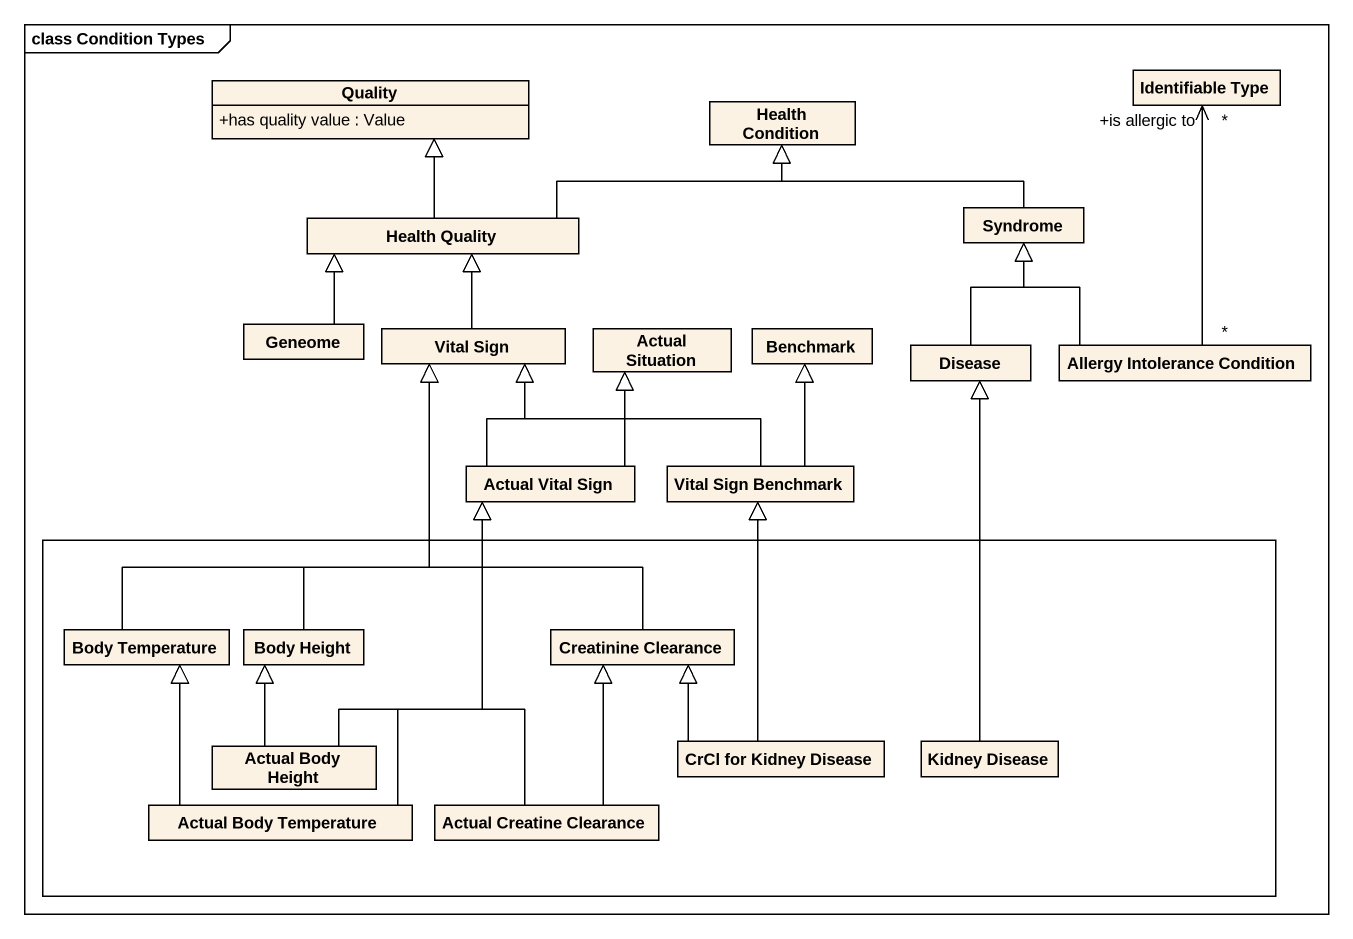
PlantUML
@startuml
mainframe class Condition Types
hide circle
hide empty members
skinparam classAttributeIconSize 0
class Quality {
  +has quality value : Value
}
class "Identifiable Type" as Identifiable_Type
class "Health Condition" as Health_Condition
class "Health Quality" as Health_Quality
class Syndrome
class Geneome
class "Vital Sign" as Vital_Sign
class "Actual Situation" as Actual_Situation
class Benchmark
class Disease
class "Allergy Intolerance Condition" as Allergy_Intolerance
class "Actual Vital Sign" as Actual_Vital_Sign
class "Vital Sign Benchmark" as Vital_Sign_Benchmark
rectangle " " as rectangle1 {
  class "Body Temperature" as Body_Temperature
  class "Body Height" as Body_Height
  class "Creatinine Clearance" as Creatinine_Clearance
  class "Actual Body Height" as Actual_Body_Height
  class "CrCl for Kidney Disease" as CrCl_for_Kidney_Disease
  class "Kidney Disease" as Kidney_Disease
  class "Actual Body Temperature" as Actual_Body_Temperature
  class "Actual Creatine Clearance" as Actual_Creatine_Clearance
}
Health_Quality -up-|> Quality
Health_Quality -right-|> Health_Condition
Syndrome -left-|> Health_Condition
Geneome -up-|> Health_Quality
Vital_Sign -up-|> Health_Quality
Disease -up-|> Syndrome
Allergy_Intolerance "*" -up-> "+is allergic to\n*" Identifiable_Type
Allergy_Intolerance -up-|> Syndrome
Actual_Vital_Sign -up-|> Vital_Sign
Actual_Vital_Sign -up-|> Actual_Situation
Vital_Sign_Benchmark -left-|> Vital_Sign
Vital_Sign_Benchmark -up-|> Benchmark
Body_Temperature -up-|> Vital_Sign
Body_Height -up-|> Vital_Sign
Creatinine_Clearance -up-|> Vital_Sign
Actual_Body_Height -up-|> Actual_Vital_Sign
Actual_Body_Height -up-|> Body_Height
CrCl_for_Kidney_Disease -up-|> Vital_Sign_Benchmark
CrCl_for_Kidney_Disease -up-|> Creatinine_Clearance
Kidney_Disease -up-|> Disease
Actual_Body_Temperature -up-|> Actual_Vital_Sign
Actual_Body_Temperature -up-|> Body_Temperature
Actual_Creatine_Clearance -up-|> Actual_Vital_Sign
Actual_Creatine_Clearance -up-|> Creatinine_Clearance
@enduml
